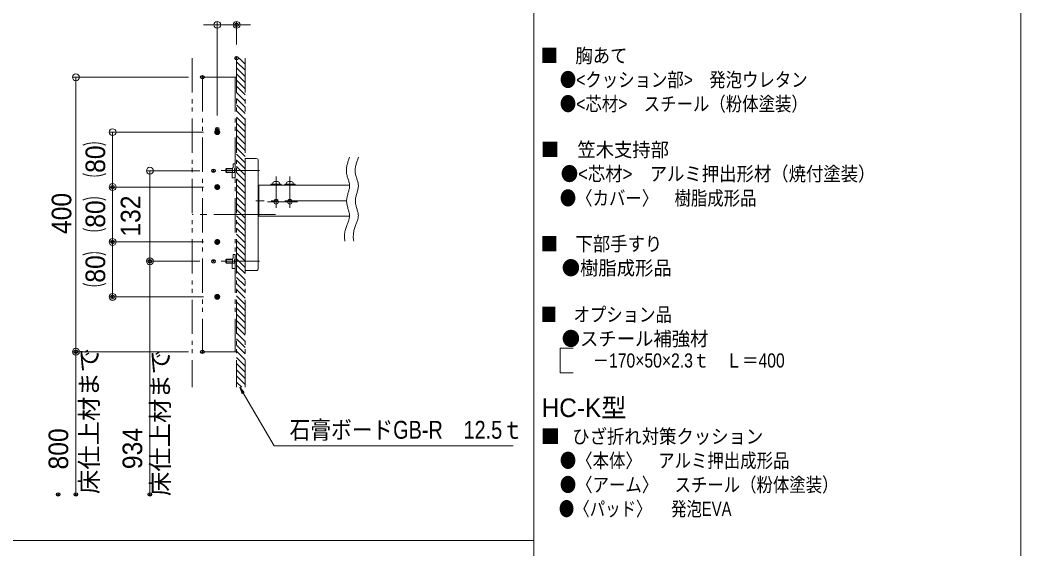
# Model space of a CAD drawing. Units: millimetres, scale not verified. Extents: x -2000 to 2000, y -1385 to 1385.
# Drawn here: x 542 to 2000, y -208 to 563 of the extents above; entities that cross this region are included whole.
import ezdxf
from ezdxf.enums import TextEntityAlignment as Align

# ---------------------------------------------------------------- set-up
doc = ezdxf.new("R2010")
doc.units = ezdxf.units.MM
doc.header["$LTSCALE"] = 10
doc.header["$PDMODE"] = 32
doc.header["$PDSIZE"] = 5
for name, pattern in [('CHAIN2', [12, 9, -1, 1, -1]), ('DASHED1', [1.8, 1.2, -0.6]), ('DOUBLE_CHAIN1', [8.8, 5, -1, 0.6, -0.6, 0.6, -1])]:
    doc.linetypes.add(name, pattern=pattern)
for name, color, linetype, lineweight in [('0-2_09寸法A', 3, 'Continuous', 9), ('0-3_0', 7, 'Continuous', 9), ('0-6_zumenwaku', 6, 'Continuous', 9), ('0-C_Center', 1, 'CHAIN2', 9), ('0-E_フレーム', 2, 'Continuous', 9), ('1-1_SCREW', 3, 'CHAIN2', 9), ('1-2_vis', 1, 'Continuous', 9), ('1-3_ベースプレート', 2, 'DASHED1', 9)]:
    doc.layers.add(name, color=color, linetype=linetype, lineweight=lineweight)
doc.layers.add('0-4_Defpoints', color=7, linetype='Continuous')
doc.layers.add('0-7_moji', color=2, linetype='Continuous')
doc.styles.add('Arial', font='')
doc.styles.add('ＭＳ Ｐゴシック', font='')
doc.styles.get('Arial').set_extended_font_data('Arial')
doc.styles.get('ＭＳ Ｐゴシック').set_extended_font_data('MS PGothic')

# ---------------------------------------------------------------- blocks, each defined once
blk = doc.blocks.new('_ORIGIN')
at = {"layer": '0-3_0', "color": 3}
blk.add_line((0, 0), (-10, 0), dxfattribs=at)
blk.add_circle((0, 0), 5, dxfattribs=at)
blk = doc.blocks.new('_OPEN')
at = {"layer": '0-3_0'}
blk.add_line((0, 0), (-10, 0), dxfattribs=at)
blk.add_lwpolyline([(-10, 1.67), (0, 0), (-10, -1.67)], dxfattribs=at)

msp = doc.modelspace()

# ---------------------------------------------------------------- linework, layer by layer
at = {"layer": '0-2_09寸法A'}
for p, q in [((819.03, 556.33), (809.03, 556.33)), ((829.03, 424.42), (829.03, 561.33)), ((829.03, 556.33), (857.27, 556.33)), ((857.27, 527.8), (857.27, 561.33)), ((867.27, 556.33), (877.27, 556.33)), ((787.27, 479.91), (618, 479.91)), ((623, 469.91), (623, 89.91)), ((809.03, 399.91), (671.47, 399.91)), ((676.47, 389.91), (676.47, 329.91)), ((803.59, 343.71), (725.82, 343.71)), ((730.82, 333.71), (730.82, 221.71)), ((809.03, 319.91), (671.47, 319.91)), ((809.03, 319.91), (671.47, 319.91)), ((676.47, 309.91), (676.47, 249.91)), ((809.03, 239.91), (671.47, 239.91)), ((809.03, 239.91), (671.47, 239.91)), ((676.47, 229.91), (676.47, 169.91)), ((803.59, 211.71), (725.82, 211.71)), ((803.59, 211.71), (730.82, 211.71)), ((730.82, 201.71), (730.82, -128.07)), ((809.03, 159.91), (671.47, 159.91)), ((787.27, 79.91), (618, 79.91)), ((787.27, 79.91), (623, 79.91)), ((623, 69.91), (623, -128.07))]:
    msp.add_line(p, q, dxfattribs=at)
at = {"layer": '0-2_09寸法A', "color": 1}
msp.add_lwpolyline([(1260.17, -57.31), (911.95, -57.31), (862.24, 27.21)], dxfattribs=at)
at = {"layer": '0-3_0', "color": 3, "linetype": 'DOUBLE_CHAIN1'}
msp.add_line((792.27, 507.8), (792.27, 28.08), dxfattribs=at)
at = {"layer": '0-3_0', "color": 1, "linetype": 'DOUBLE_CHAIN1'}
for p, q in [((857.27, 507.8), (857.27, 28.08)), ((869.77, 507.8), (869.77, 28.08))]:
    msp.add_line(p, q, dxfattribs=at)
at = {"layer": '0-3_0'}
for p, q in [((869.77, 490.15), (857.27, 502.65)), ((869.77, 499.13), (861.1, 507.8)), ((869.77, 481.17), (857.27, 493.67)), ((869.77, 472.19), (857.27, 484.69)), ((869.77, 463.21), (857.27, 475.71)), ((869.77, 454.23), (857.27, 466.73)), ((869.77, 445.25), (857.27, 457.75)), ((869.77, 436.27), (857.27, 448.77)), ((869.77, 427.29), (857.27, 439.79)), ((869.77, 418.3), (857.27, 430.8)), ((869.77, 409.32), (857.27, 421.82)), ((869.77, 400.34), (857.27, 412.84)), ((869.77, 391.36), (857.27, 403.86)), ((869.77, 382.38), (857.27, 394.88)), ((869.77, 373.4), (857.27, 385.9)), ((869.77, 364.42), (857.27, 376.92)), ((869.77, 355.44), (857.27, 367.94)), ((869.77, 346.46), (857.27, 358.96)), ((869.77, 337.48), (857.27, 349.98)), ((869.77, 328.5), (857.27, 341)), ((869.77, 319.52), (857.27, 332.02)), ((869.77, 310.54), (857.27, 323.04)), ((869.77, 301.56), (857.27, 314.06)), ((869.77, 292.58), (857.27, 305.08)), ((869.77, 283.6), (857.27, 296.1)), ((869.77, 274.62), (857.27, 287.12)), ((869.77, 265.64), (857.27, 278.14)), ((869.77, 256.66), (857.27, 269.16)), ((869.77, 247.68), (857.27, 260.18)), ((869.77, 238.7), (857.27, 251.2)), ((869.77, 229.72), (857.27, 242.22)), ((869.77, 220.74), (857.27, 233.24)), ((869.77, 211.76), (857.27, 224.26)), ((869.77, 202.78), (857.27, 215.28)), ((869.77, 193.8), (857.27, 206.3)), ((869.77, 184.82), (857.27, 197.32)), ((869.77, 175.84), (857.27, 188.34)), ((869.77, 166.86), (857.27, 179.36)), ((869.77, 157.88), (857.27, 170.38)), ((869.77, 148.9), (857.27, 161.4)), ((869.77, 139.92), (857.27, 152.42)), ((869.77, 130.94), (857.27, 143.44)), ((869.77, 121.96), (857.27, 134.46)), ((869.77, 112.98), (857.27, 125.48)), ((869.77, 104), (857.27, 116.5)), ((869.77, 95.02), (857.27, 107.52)), ((869.77, 86.04), (857.27, 98.54)), ((869.77, 77.06), (857.27, 89.56)), ((869.77, 68.07), (857.27, 80.57)), ((869.77, 59.09), (857.27, 71.59)), ((869.77, 50.11), (857.27, 62.61)), ((869.77, 41.13), (857.27, 53.63)), ((869.77, 32.15), (857.27, 44.65)), ((864.86, 28.08), (857.27, 35.67))]:
    msp.add_line(p, q, dxfattribs=at)
at = {"layer": '0-3_0', "color": 1, "linetype": 'CHAIN2'}
for p, q in [((914.81, 289.54), (914.81, 335.11)), ((934.81, 289.54), (934.81, 335.11))]:
    msp.add_line(p, q, dxfattribs=at)
at = {"layer": '0-3_0', "color": 3}
for points in [[(1021.74, 363.24), (1021.27, 361.9), (1020.81, 360.57), (1020.35, 359.23), (1019.9, 357.9), (1019.48, 356.56), (1019.07, 355.23), (1018.69, 353.89), (1018.34, 352.56), (1018.03, 351.23), (1017.76, 349.9), (1017.53, 348.57), (1017.35, 347.24), (1017.22, 345.91), (1017.14, 344.59), (1017.13, 343.27), (1017.19, 341.94), (1017.32, 340.62), (1017.52, 339.31), (1017.79, 337.99), (1018.12, 336.68), (1018.5, 335.37), (1018.91, 334.06), (1019.34, 332.75), (1019.77, 331.44), (1020.19, 330.13), (1020.59, 328.82), (1020.96, 327.51), (1021.27, 326.21), (1021.52, 324.9), (1021.69, 323.59), (1021.76, 322.28), (1021.75, 320.97), (1021.64, 319.66), (1021.47, 318.34), (1021.23, 317.03), (1020.94, 315.71), (1020.61, 314.39), (1020.25, 313.07), (1019.87, 311.74)], [(1034.58, 363.24), (1034.11, 361.9), (1033.65, 360.57), (1033.19, 359.23), (1032.74, 357.9), (1032.32, 356.56), (1031.91, 355.23), (1031.53, 353.89), (1031.19, 352.56), (1030.87, 351.23), (1030.6, 349.9), (1030.37, 348.57), (1030.19, 347.24), (1030.06, 345.91), (1029.99, 344.59), (1029.98, 343.27), (1030.03, 341.94), (1030.16, 340.62), (1030.36, 339.31), (1030.63, 337.99), (1030.96, 336.68), (1031.34, 335.37), (1031.75, 334.06), (1032.18, 332.75), (1032.61, 331.44), (1033.04, 330.13), (1033.44, 328.82), (1033.8, 327.51), (1034.11, 326.21), (1034.36, 324.9), (1034.53, 323.59), (1034.61, 322.28), (1034.59, 320.97), (1034.49, 319.66), (1034.31, 318.34), (1034.07, 317.03), (1033.78, 315.71), (1033.45, 314.39), (1033.09, 313.07), (1032.71, 311.74)], [(1019.87, 311.74), (1019.48, 310.42), (1019.1, 309.09), (1018.73, 307.75), (1018.39, 306.42), (1018.09, 305.08), (1017.83, 303.73), (1017.63, 302.38), (1017.5, 301.03), (1017.45, 299.67), (1017.49, 298.31), (1017.61, 296.95), (1017.81, 295.58), (1018.07, 294.21), (1018.38, 292.85), (1018.73, 291.48), (1019.1, 290.12), (1019.49, 288.77), (1019.89, 287.43), (1020.27, 286.1), (1020.63, 284.77), (1020.97, 283.47), (1021.25, 282.17), (1021.48, 280.9), (1021.65, 279.64), (1021.73, 278.4), (1021.73, 277.18), (1021.63, 275.98), (1021.45, 274.8), (1021.19, 273.62), (1020.87, 272.45), (1020.5, 271.27), (1020.08, 270.09), (1019.62, 268.88), (1019.13, 267.66), (1018.62, 266.42), (1018.11, 265.14), (1017.59, 263.82), (1017.09, 262.46), (1016.6, 261.05)], [(1032.71, 311.74), (1032.33, 310.42), (1031.94, 309.09), (1031.58, 307.75), (1031.23, 306.42), (1030.93, 305.08), (1030.67, 303.73), (1030.47, 302.38), (1030.34, 301.03), (1030.29, 299.67), (1030.33, 298.31), (1030.45, 296.95), (1030.65, 295.58), (1030.91, 294.21), (1031.22, 292.85), (1031.57, 291.48), (1031.95, 290.12), (1032.34, 288.77), (1032.73, 287.43), (1033.11, 286.1), (1033.48, 284.77), (1033.81, 283.47), (1034.09, 282.17), (1034.33, 280.9), (1034.49, 279.64), (1034.58, 278.4), (1034.57, 277.18), (1034.47, 275.98), (1034.29, 274.8), (1034.04, 273.62), (1033.72, 272.45), (1033.34, 271.27), (1032.92, 270.09), (1032.46, 268.88), (1031.97, 267.66), (1031.46, 266.42), (1030.95, 265.14), (1030.43, 263.82), (1029.93, 262.46), (1029.44, 261.05)], [(1016.6, 261.05), (1016.14, 259.59), (1015.72, 258.06), (1015.34, 256.47), (1015.02, 254.81), (1014.76, 253.1), (1014.57, 251.34), (1014.45, 249.58), (1014.4, 247.82), (1014.44, 246.08), (1014.56, 244.39), (1014.78, 242.76), (1015.09, 241.22)], [(1029.44, 261.05), (1028.98, 259.59), (1028.56, 258.06), (1028.18, 256.47), (1027.86, 254.81), (1027.6, 253.1), (1027.41, 251.34), (1027.29, 249.58), (1027.24, 247.82), (1027.28, 246.08), (1027.4, 244.39), (1027.62, 242.76), (1027.94, 241.22)]]:
    msp.add_lwpolyline(points, dxfattribs=at)
at = {"layer": '0-3_0', "color": 1}
msp.add_lwpolyline([(1347.72, 85.22), (1328.53, 85.22), (1328.53, 49.33), (1347.72, 49.33)], dxfattribs=at)
at = {"layer": '0-4_Defpoints'}
for p in [(857.27, 556.33), (857.27, 507.8), (807.27, 479.91), (829.03, 404.42), (829.03, 399.91), (823.59, 343.71), (676.47, 319.91), (829.03, 319.91), (676.47, 239.91), (829.03, 239.91), (829.03, 239.91), (730.82, 211.71), (823.59, 211.71), (823.59, 211.71), (676.47, 159.91), (829.03, 159.91), (623, 79.91), (807.27, 79.91), (597.14, -128.07), (623, -128.07), (623, -128.07), (730.82, -128.07)]:
    msp.add_point(p, dxfattribs=at)
at = {"layer": '0-6_zumenwaku'}
for p, q in [((1290.13, 1384.97), (1290.13, -1385.03)), ((1290.13, -195.04), (-334.68, -195.04))]:
    msp.add_line(p, q, dxfattribs=at)
msp.add_lwpolyline([(-1999.87, -1385.03), (2000.13, -1385.03), (2000.13, 1384.97), (-1999.87, 1384.97)], close=True, dxfattribs=at)
at = {"layer": '0-C_Center'}
for p, q in [((1017.45, 300.02), (885.07, 300.02)), ((946.06, 298.52), (902.07, 298.52)), ((913.94, 279.91), (792.27, 279.91))]:
    msp.add_line(p, q, dxfattribs=at)
at = {"layer": '0-E_フレーム'}
for p, q in [((869.77, 361.66), (885.8, 361.52)), ((869.77, 353.16), (869.77, 361.66)), ((869.77, 353.16), (869.77, 206.66)), ((888.77, 353.02), (888.77, 358.52)), ((888.77, 353.02), (888.77, 206.8)), ((889.81, 322.52), (889.81, 315.52)), ((1021.76, 322.52), (889.81, 322.52)), ((907.31, 324.02), (907.31, 322.52)), ((907.31, 324.02), (922.31, 324.02)), ((922.31, 322.52), (922.31, 324.02)), ((927.31, 324.02), (927.31, 322.52)), ((927.31, 324.02), (942.23, 324.02)), ((942.23, 324.02), (942.31, 324.02)), ((942.31, 322.52), (942.31, 324.02)), ((889.81, 319.02), (888.77, 319.02)), ((889.81, 319.02), (888.77, 319.02)), ((889.81, 315.52), (889.81, 284.52)), ((889.81, 284.02), (888.77, 284.02)), ((889.81, 284.02), (888.77, 284.02)), ((889.81, 284.52), (889.81, 277.52)), ((1021.74, 277.52), (889.81, 277.52)), ((888.77, 201.3), (888.77, 206.8))]:
    msp.add_line(p, q, dxfattribs=at)
for points in [[(912.65, 327.97), (913.4, 327.97), (915.69, 327.97), (915.72, 327.98), (915.75, 327.98), (915.78, 327.98), (915.8, 327.98), (915.83, 327.99), (915.86, 327.99), (915.89, 327.99), (915.92, 327.99), (915.95, 327.99), (915.97, 328), (916, 328), (916.03, 328), (916.06, 328), (916.09, 328), (916.11, 328), (916.14, 328), (916.17, 328.01), (916.2, 328.01), (916.23, 328.01), (916.26, 328.01), (916.28, 328.01), (916.31, 328.01), (916.34, 328.01), (916.37, 328.01), (916.4, 328.01), (916.42, 328.01), (916.45, 328.01), (916.48, 328.01), (916.51, 328.01), (916.54, 328.01), (916.56, 328.01), (916.59, 328.01), (916.62, 328.01), (916.65, 328), (916.68, 328), (916.71, 328), (916.73, 328)], [(916.73, 328), (916.76, 328), (916.79, 328), (916.82, 328), (916.85, 327.99), (916.87, 327.99), (916.9, 327.99), (916.93, 327.99), (916.96, 327.99), (916.99, 327.98), (917.02, 327.98), (917.04, 327.98), (917.07, 327.98), (917.1, 327.97), (916.97, 327.97)], [(933, 327.97), (932.66, 327.97), (932.7, 327.98), (932.73, 327.98), (932.77, 327.98), (932.81, 327.98), (932.84, 327.99), (932.88, 327.99), (932.92, 327.99), (932.95, 327.99), (932.99, 327.99), (933.02, 328), (933.06, 328), (933.1, 328), (933.13, 328), (933.17, 328), (933.21, 328), (933.24, 328), (933.28, 328.01), (933.31, 328.01), (933.35, 328.01), (933.39, 328.01), (933.42, 328.01), (933.46, 328.01), (933.49, 328.01), (933.53, 328.01), (933.57, 328.01), (933.6, 328.01), (933.64, 328.01), (933.68, 328.01), (933.71, 328.01), (933.75, 328.01), (933.78, 328.01), (933.82, 328.01), (933.86, 328.01), (933.89, 328), (933.93, 328), (933.97, 328), (934, 328), (934.04, 328)], [(934.04, 328), (934.07, 328), (934.11, 328), (934.15, 327.99), (934.18, 327.99), (934.22, 327.99), (934.25, 327.99), (934.29, 327.99), (934.33, 327.98), (934.36, 327.98), (934.4, 327.98), (934.44, 327.98), (934.47, 327.97), (936.62, 327.97)], [(885.8, 198.3), (869.77, 198.16), (869.77, 206.66)]]:
    msp.add_lwpolyline(points, dxfattribs=at)
for centre in [(914.81, 298.52), (934.81, 298.52)]:
    msp.add_circle(centre, 3.35, dxfattribs=at)
for centre, radius, start, end in [((885.77, 358.52), 3, 0, 89.5), ((913.06, 324.52), 3.5, 98.5093, 180), ((910.06, 324.52), 0.5, 180, 270), ((913.06, 324.52), 3.5, 96.81173, 98.5093), ((916.56, 324.52), 3.5, 81.57508, 83.17579), ((916.56, 324.52), 3.5, 0, 81.57508), ((919.56, 324.52), 0.5, 270, 0), ((933.06, 324.52), 3.5, 94.53807, 180), ((930.06, 324.52), 0.5, 180, 270), ((936.56, 324.52), 3.5, 0, 85.46725), ((939.56, 324.52), 0.5, 270, 0), ((885.77, 201.3), 3, 270.5, 0)]:
    msp.add_arc(centre, radius, start, end, dxfattribs=at)
at = {"layer": '1-1_SCREW'}
for p, q in [((834.74, 344.02), (890.8, 344.02)), ((834.74, 212.02), (890.8, 212.02))]:
    msp.add_line(p, q, dxfattribs=at)
at = {"layer": '1-2_vis', "linetype": 'DOUBLE_CHAIN1'}
for p, q in [((854.97, 479.91), (854.97, 79.91)), ((824.83, 399.91), (833.23, 399.91)), ((826.93, 400.41), (827.66, 400.41)), ((826.93, 399.41), (826.93, 400.41)), ((827.66, 399.41), (826.93, 399.41)), ((828.53, 401.29), (828.53, 402.01)), ((828.53, 402.01), (829.53, 402.01)), ((828.53, 397.81), (828.53, 398.54)), ((829.53, 397.81), (828.53, 397.81)), ((829.53, 402.01), (829.53, 401.29)), ((829.53, 398.54), (829.53, 397.81)), ((830.41, 400.41), (831.13, 400.41)), ((831.13, 399.41), (830.41, 399.41)), ((831.13, 400.41), (831.13, 399.41)), ((828.53, 321.29), (828.53, 322.01)), ((828.53, 322.01), (829.53, 322.01)), ((829.53, 322.01), (829.53, 321.29)), ((824.83, 319.91), (833.23, 319.91)), ((826.93, 320.41), (827.66, 320.41)), ((826.93, 319.41), (826.93, 320.41)), ((827.66, 319.41), (826.93, 319.41)), ((828.53, 317.81), (828.53, 318.54)), ((829.53, 317.81), (828.53, 317.81)), ((829.53, 318.54), (829.53, 317.81)), ((830.41, 320.41), (831.13, 320.41)), ((831.13, 319.41), (830.41, 319.41)), ((831.13, 320.41), (831.13, 319.41)), ((824.83, 239.91), (833.23, 239.91)), ((826.93, 240.41), (827.66, 240.41)), ((826.93, 239.41), (826.93, 240.41)), ((827.66, 239.41), (826.93, 239.41)), ((828.53, 241.29), (828.53, 242.01)), ((828.53, 242.01), (829.53, 242.01)), ((828.53, 237.81), (828.53, 238.54)), ((829.53, 237.81), (828.53, 237.81)), ((829.53, 242.01), (829.53, 241.29)), ((829.53, 238.54), (829.53, 237.81)), ((830.41, 240.41), (831.13, 240.41)), ((831.13, 239.41), (830.41, 239.41)), ((831.13, 240.41), (831.13, 239.41)), ((828.53, 161.29), (828.53, 162.01)), ((828.53, 162.01), (829.53, 162.01)), ((829.53, 162.01), (829.53, 161.29)), ((824.83, 159.91), (833.23, 159.91)), ((826.93, 160.41), (827.66, 160.41)), ((826.93, 159.41), (826.93, 160.41)), ((827.66, 159.41), (826.93, 159.41)), ((828.53, 157.81), (828.53, 158.54)), ((829.53, 157.81), (828.53, 157.81)), ((829.53, 158.54), (829.53, 157.81)), ((830.41, 160.41), (831.13, 160.41)), ((831.13, 159.41), (830.41, 159.41)), ((831.13, 160.41), (831.13, 159.41)), ((857.27, 79.91), (807.27, 79.91))]:
    msp.add_line(p, q, dxfattribs=at)
msp.add_lwpolyline([(857.27, 479.91), (807.27, 479.91), (807.27, 79.91)], dxfattribs=at)
for centre in [(829.03, 399.91), (829.03, 319.91), (829.03, 239.91), (829.03, 159.91)]:
    msp.add_circle(centre, 3.5, dxfattribs=at)
for centre, start, end in [((827.66, 401.29), 270, 0), ((827.66, 398.54), 0, 90), ((830.41, 401.29), 180, 270), ((830.41, 398.54), 90, 180), ((827.66, 321.29), 270, 0), ((830.41, 321.29), 180, 270), ((827.66, 318.54), 0, 90), ((830.41, 318.54), 90, 180), ((827.66, 241.29), 270, 0), ((827.66, 238.54), 0, 90), ((830.41, 241.29), 180, 270), ((830.41, 238.54), 90, 180), ((827.66, 161.29), 270, 0), ((830.41, 161.29), 180, 270), ((827.66, 158.54), 0, 90), ((830.41, 158.54), 90, 180)]:
    msp.add_arc(centre, 0.875, start, end, dxfattribs=at)
at = {"layer": '1-3_ベースプレート'}
for p, q in [((851.97, 353.62), (851.97, 348.22)), ((854.97, 353.62), (851.97, 353.62)), ((854.97, 348.22), (854.97, 353.62)), ((842.47, 341.02), (841.47, 342.02)), ((844.77, 346.52), (841.97, 346.52)), ((844.77, 341.52), (841.97, 341.52)), ((844.77, 347.02), (842.47, 347.02)), ((842.47, 341.02), (842.47, 347.02)), ((842.47, 341.02), (844.77, 341.02)), ((844.77, 347.02), (851.33, 347.02)), ((844.77, 346.52), (851.22, 346.52)), ((844.77, 341.52), (851.22, 341.52)), ((844.77, 341.02), (850.77, 341.02)), ((850.77, 341.02), (850.77, 333.22)), ((854.97, 341.02), (850.77, 341.02)), ((851.22, 346.24), (851.22, 341.02)), ((854.22, 341.02), (854.22, 346.24)), ((854.97, 344.02), (854.97, 334.62)), ((854.97, 341.02), (854.97, 333.22)), ((854.97, 333.22), (850.77, 333.22)), ((851.97, 221.62), (851.97, 216.22)), ((854.97, 221.62), (851.97, 221.62)), ((854.97, 216.22), (854.97, 221.62)), ((842.47, 209.02), (841.47, 210.02)), ((844.77, 214.52), (841.97, 214.52)), ((844.77, 209.52), (841.97, 209.52)), ((842.47, 209.02), (842.47, 215.02)), ((844.77, 215.02), (842.47, 215.02)), ((842.47, 209.02), (844.77, 209.02)), ((844.77, 215.02), (851.33, 215.02)), ((844.77, 214.52), (851.22, 214.52)), ((844.77, 209.52), (851.22, 209.52)), ((844.77, 209.02), (850.77, 209.02)), ((850.77, 209.02), (850.77, 201.22)), ((854.97, 209.02), (850.77, 209.02)), ((851.22, 214.24), (851.22, 209.02)), ((854.22, 209.02), (854.22, 214.24)), ((854.97, 202.62), (854.97, 212.02)), ((854.97, 209.02), (854.97, 201.22)), ((854.97, 201.22), (850.77, 201.22))]:
    msp.add_line(p, q, dxfattribs=at)
for points in [[(841.47, 342.02), (841.47, 346.02), (842.47, 347.02)], [(841.47, 210.02), (841.47, 214.02), (842.47, 215.02)]]:
    msp.add_lwpolyline(points, dxfattribs=at)
for centre, start, end in [((854.22, 346.24), 138.59038, 180), ((851.97, 348.22), 318.59038, 0), ((854.22, 214.24), 138.59038, 180), ((851.97, 216.22), 318.59038, 0)]:
    msp.add_arc(centre, 3, start, end, dxfattribs=at)

# ---------------------------------------------------------------- block references
at = {"layer": '0-2_09寸法A'}
msp.add_blockref('_ORIGIN', (829.03, 556.33), dxfattribs=at)
for name, p, rotation in [('_ORIGIN', (857.27, 556.33), 180), ('_ORIGIN', (623, 479.91), 90), ('_ORIGIN', (676.47, 399.91), 90), ('_ORIGIN', (730.82, 343.71), 90), ('_ORIGIN', (676.47, 319.91), 270), ('_ORIGIN', (676.47, 319.91), 90), ('_ORIGIN', (676.47, 239.91), 270), ('_ORIGIN', (676.47, 239.91), 90), ('_ORIGIN', (730.82, 211.71), 270), ('_ORIGIN', (730.82, 211.71), 90), ('_ORIGIN', (676.47, 159.91), 270), ('_ORIGIN', (623, 79.91), 270), ('_ORIGIN', (623, 79.91), 90), ('_OPEN', (861.73, 28.07), 120.96009)]:
    msp.add_blockref(name, p, dxfattribs=dict(at, rotation=rotation))

# ---------------------------------------------------------------- texts
at = {"layer": '0-2_09寸法A', "color": 1}
for s, height, style, width, p in [('）', 27.13, 'ＭＳ Ｐゴシック', 0.5, (672.07, 379.39)), ('80', 28.59, 'Arial', 0.9, (674.26, 340.59)), ('（', 27.13, 'ＭＳ Ｐゴシック', 0.5, (672.07, 322.41)), ('400', 28.59, 'Arial', 0.9, (624.93, 251.42)), ('）', 27.13, 'ＭＳ Ｐゴシック', 0.5, (672.07, 299.39)), ('80', 28.59, 'Arial', 0.9, (674.26, 260.59)), ('132', 28.59, 'Arial', 0.9, (725.54, 247.64)), ('（', 27.13, 'ＭＳ Ｐゴシック', 0.5, (672.07, 242.41)), ('）', 27.13, 'ＭＳ Ｐゴシック', 0.5, (672.07, 219.39)), ('80', 28.59, 'Arial', 0.9, (674.26, 180.59)), ('（', 27.13, 'ＭＳ Ｐゴシック', 0.5, (672.07, 162.41)), ('800', 28.59, 'Arial', 0.9, (620.38, -91.68)), ('934', 28.59, 'Arial', 0.9, (728.18, -91.2))]:
    msp.add_text(s, height=height, rotation=90, dxfattribs=dict(at, style=style, width=width)).set_placement(p, align=Align.BOTTOM_LEFT)
at = {"layer": '0-2_09寸法A', "color": 1, "style": 'ＭＳ Ｐゴシック'}
for p in [(663.06, -127.52), (766.68, -130.44)]:
    msp.add_text('床仕上材まで', height=26.03, rotation=90, dxfattribs=at).set_placement(p, align=Align.BOTTOM_LEFT)
at = {"layer": '0-3_0', "style": 'ＭＳ Ｐゴシック', "width": 0.85}
msp.add_text('石膏ボードGB-R\u300012.5ｔ', height=26.03, dxfattribs=at).set_placement((934.43, -54.69), align=Align.BOTTOM_LEFT)
at = {"layer": '0-7_moji', "style": 'ＭＳ Ｐゴシック'}
for s, height, width, p in [('■\u3000胸あて', 20.61, 0.9, (1300.28, 494.96)), ('\u3000●<クッション部>\u3000発泡ウレタン', 20.6, 0.85, (1304.27, 459.86)), ('\u3000●<芯材>\u3000スチール（粉体塗装）', 20.61, 0.85, (1304.27, 424.64)), ('■\u3000笠木支持部', 20.61, 0.95, (1300.28, 357.96)), ('\u3000●<芯材>\u3000アルミ押出形材（焼付塗装）', 20.61, 0.9, (1304.27, 322.74)), ('\u3000●〈カバー〉\u3000樹脂成形品', 20.6, 0.85, (1304.27, 287.31)), ('■\u3000下部手すり', 20.61, 0.9, (1300.28, 220.63)), ('\u3000●樹脂成形品', 20.61, 0.95, (1304.27, 185.53)), ('■\u3000オプション品', 20.61, 0.85, (1300.28, 117.67)), ('\u3000●スチール補強材', 20.61, 0.95, (1304.27, 82.45)), ('\u3000\u3000\u3000－170×50×2.3ｔ\u3000Ｌ＝400', 20.6, 0.85, (1304.27, 50.69)), ('ひざ折れ対策クッション', 20.61, 0.9, (1346.26, -60.06)), ('\u3000●〈本体〉\u3000アルミ押出成形品', 20.61, 0.85, (1304.27, -95.16)), ('\u3000●〈アーム〉\u3000スチール（粉体塗装）', 20.6, 0.85, (1304.27, -130.38)), ('\u3000●〈パッド〉\u3000 発泡EVA', 20.61, 0.8, (1304.27, -165.6))]:
    msp.add_text(s, height=height, dxfattribs=dict(at, width=width)).set_placement(p, align=Align.BOTTOM_LEFT)
for s, height, p in [('HC-K型', 27.11, (1301.72, -23.44)), ('■', 20.61, (1300.28, -60.06))]:
    msp.add_text(s, height=height, dxfattribs=at).set_placement(p, align=Align.BOTTOM_LEFT)

doc.saveas('drawing.dxf')
